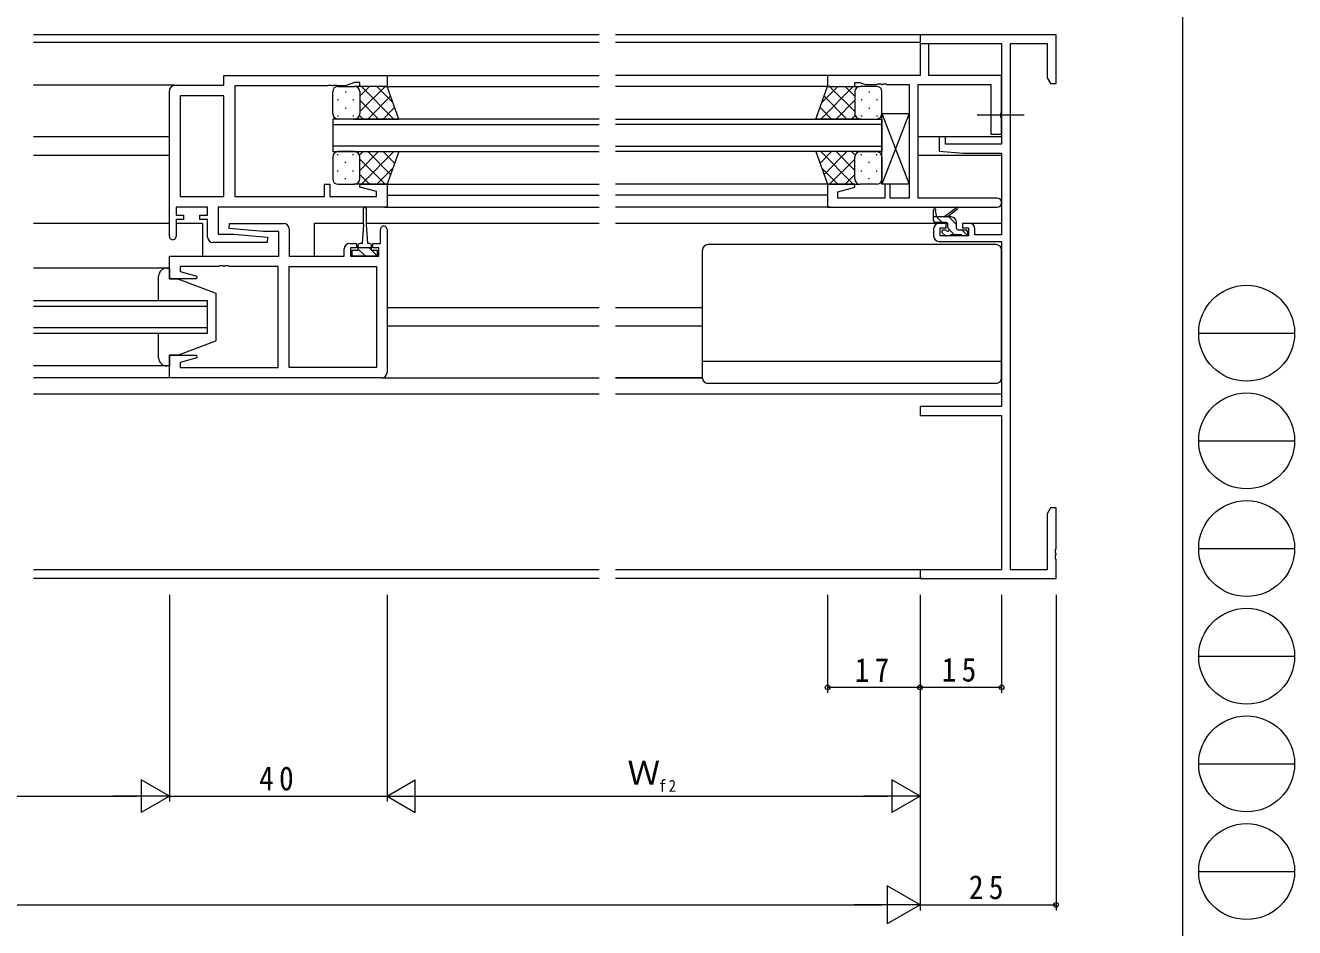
# Model space of a CAD drawing. Units: millimetres on the paper. Extents: x -420 to 373, y -297 to 267.
# Drawn here: x 139.6 to 372.9, y -182.9 to -17 of the extents above; entities that cross this region are included whole.
import ezdxf
from ezdxf.enums import TextEntityAlignment as Align

# ---------------------------------------------------------------- set-up
doc = ezdxf.new("R2010")
doc.units = ezdxf.units.MM
doc.linetypes.add('CHAIN2', pattern=[12, 9, -1, 1, -1])
for name, color, linetype, lineweight in [('0-1_YKK_ZWAK', 7, 'Continuous', 9), ('0-3_YKK_11', 7, 'Continuous', 9), ('0-4_YKK_12', 2, 'Continuous', 9), ('0-5_YKK_13', 4, 'Continuous', 9), ('0-7_YKK_D', 6, 'Continuous', 9)]:
    doc.layers.add(name, color=color, linetype=linetype, lineweight=lineweight)
doc.styles.add('ＭＳ ゴシック', font='')
doc.styles.get('ＭＳ ゴシック').set_extended_font_data('MS Gothic')

msp = doc.modelspace()

# ---------------------------------------------------------------- linework, layer by layer
at = {"layer": '0-1_YKK_ZWAK'}
for p, q in [((352.3, 264.425), (352.3, -260.575)), ((355.276, -73.591), (372.917, -73.591)), ((355.276, -93.387), (372.917, -93.387)), ((355.276, -113.183), (372.917, -113.183)), ((355.276, -132.979), (372.917, -132.979)), ((355.276, -152.775), (372.917, -152.775)), ((355.276, -172.571), (372.917, -172.571))]:
    msp.add_line(p, q, dxfattribs=at)
for centre in [(364.096, -73.591), (364.096, -93.387), (364.096, -113.183), (364.096, -132.979), (364.096, -152.775), (364.096, -172.571)]:
    msp.add_circle(centre, 8.82, dxfattribs=at)
at = {"layer": '0-3_YKK_11'}
for p, q in [((304.051, -18.709), (304.051, -20.339)), ((329.051, -18.709), (304.051, -18.709)), ((304.051, -20.339), (319.051, -20.339)), ((304.051, -20.409), (304.051, -26.209)), ((305.681, -20.409), (304.051, -20.409)), ((305.681, -26.209), (305.681, -20.409)), ((319.051, -20.339), (319.051, -38.809)), ((320.681, -20.339), (327.421, -20.339)), ((320.681, -117.079), (320.681, -20.339)), ((327.421, -20.339), (327.421, -26.618)), ((329.051, -27.709), (329.051, -18.709)), ((176.051, -26.209), (206.051, -26.209)), ((176.051, -28.009), (176.051, -26.209)), ((200.051, -27.509), (198.32, -28.139)), ((201.051, -27.509), (200.051, -27.509)), ((201.051, -28.209), (201.051, -27.509)), ((206.051, -26.209), (206.051, -28.209)), ((287.051, -26.209), (287.051, -28.209)), ((304.051, -26.209), (287.051, -26.209)), ((292.051, -27.509), (293.051, -27.509)), ((292.051, -28.209), (292.051, -27.509)), ((293.051, -27.509), (293.957, -27.839)), ((293.957, -27.839), (296.092, -27.839)), ((296.092, -27.839), (296.276, -27.719)), ((296.276, -27.719), (296.826, -27.719)), ((296.826, -27.719), (297.009, -27.839)), ((297.009, -27.839), (297.092, -27.839)), ((297.092, -27.839), (297.276, -27.719)), ((297.276, -27.719), (297.826, -27.719)), ((297.826, -27.719), (298.009, -27.839)), ((298.009, -27.839), (302.051, -27.839)), ((302.051, -27.839), (302.051, -48.779)), ((303.681, -27.839), (317.051, -27.839)), ((303.681, -48.779), (303.681, -27.839)), ((319.051, -26.209), (305.681, -26.209)), ((317.051, -27.839), (317.051, -37.009)), ((319.051, -33.05), (319.051, -26.209)), ((327.421, -26.618), (328.051, -27.709)), ((328.051, -27.709), (329.051, -27.709)), ((166.051, -55.809), (166.051, -29.009)), ((167.051, -28.009), (176.051, -28.009)), ((167.981, -29.939), (167.981, -48.479)), ((176.051, -29.939), (167.981, -29.939)), ((176.051, -48.479), (176.051, -29.939)), ((176.051, -48.479), (176.051, -29.939)), ((178.051, -28.139), (178.051, -48.479)), ((195.092, -28.139), (178.051, -28.139)), ((195.276, -28.019), (195.092, -28.139)), ((195.826, -28.019), (195.276, -28.019)), ((196.009, -28.139), (195.826, -28.019)), ((196.092, -28.139), (196.009, -28.139)), ((196.276, -28.019), (196.092, -28.139)), ((196.826, -28.019), (196.276, -28.019)), ((197.009, -28.139), (196.826, -28.019)), ((198.32, -28.139), (197.009, -28.139)), ((206.051, -28.209), (201.051, -28.209)), ((287.051, -28.209), (292.051, -28.209)), ((318.931, -33.234), (319.051, -33.05)), ((318.931, -33.784), (318.931, -33.234)), ((319.051, -33.967), (318.931, -33.784)), ((319.051, -37.009), (319.051, -33.967)), ((317.051, -37.009), (319.051, -37.009)), ((307.551, -37.509), (307.551, -40.115)), ((308.751, -37.509), (307.551, -37.509)), ((308.751, -38.809), (308.751, -37.509)), ((319.051, -38.809), (308.751, -38.809)), ((307.551, -40.115), (312.051, -40.509)), ((312.051, -40.509), (319.051, -40.509)), ((319.051, -40.509), (319.051, -55.509)), ((194.551, -46.209), (195.551, -46.209)), ((194.551, -48.479), (194.551, -46.209)), ((195.551, -46.209), (195.551, -48.479)), ((201.021, -46.731), (201.09, -46.209)), ((201.09, -46.209), (206.051, -46.209)), ((206.051, -46.209), (206.051, -50.409)), ((287.051, -46.209), (287.051, -50.409)), ((292.011, -46.209), (287.051, -46.209)), ((292.08, -46.731), (292.011, -46.209)), ((297.551, -46.209), (297.551, -48.779)), ((298.551, -46.209), (297.551, -46.209)), ((298.551, -48.779), (298.551, -46.209)), ((167.981, -48.479), (176.051, -48.479)), ((178.051, -48.479), (194.551, -48.479)), ((195.551, -48.479), (204.121, -48.479)), ((204.121, -47.562), (201.021, -46.731)), ((204.121, -48.479), (204.121, -47.562)), ((288.951, -47.57), (292.08, -46.731)), ((288.951, -48.779), (288.951, -47.57)), ((297.551, -48.779), (288.951, -48.779)), ((302.051, -48.779), (298.551, -48.779)), ((318.236, -48.779), (303.681, -48.779)), ((167.251, -50.409), (167.251, -51.909)), ((173.051, -50.409), (167.251, -50.409)), ((173.051, -51.909), (173.051, -50.409)), ((174.981, -50.409), (174.981, -55.409)), ((206.051, -50.409), (174.981, -50.409)), ((287.051, -50.409), (318.236, -50.409)), ((167.251, -51.909), (168.651, -51.909)), ((167.251, -52.709), (167.251, -55.809)), ((168.651, -52.709), (167.251, -52.709)), ((168.651, -51.909), (168.651, -52.709)), ((171.651, -51.909), (173.051, -51.909)), ((171.651, -52.709), (171.651, -51.909)), ((173.051, -52.709), (171.651, -52.709)), ((173.051, -55.909), (173.051, -52.709)), ((177.031, -54.365), (177.073, -53.409)), ((177.073, -53.409), (187.051, -53.409)), ((308.851, -53.409), (307.551, -53.409)), ((308.851, -54.209), (308.851, -53.409)), ((311.851, -53.409), (311.851, -54.209)), ((313.151, -53.409), (311.851, -53.409)), ((174.981, -55.409), (177.857, -55.409)), ((183.244, -54.909), (177.031, -54.365)), ((177.857, -55.409), (184.071, -55.953)), ((186.121, -54.909), (183.244, -54.909)), ((184.071, -55.953), (184.029, -56.909)), ((186.121, -59.409), (186.121, -54.909)), ((188.051, -54.409), (188.051, -59.409)), ((204.851, -57.109), (204.851, -54.509)), ((206.051, -54.509), (206.051, -80.809)), ((306.551, -54.409), (306.551, -55.709)), ((307.751, -54.209), (308.851, -54.209)), ((307.751, -55.709), (307.751, -54.209)), ((312.951, -55.709), (307.751, -55.709)), ((311.851, -54.209), (312.951, -54.209)), ((312.951, -54.209), (312.951, -55.709)), ((314.151, -55.509), (314.151, -54.409)), ((319.051, -55.509), (314.151, -55.509)), ((184.029, -56.909), (174.051, -56.909)), ((198.151, -59.409), (198.151, -58.109)), ((199.151, -57.109), (200.451, -57.109)), ((199.351, -57.909), (199.351, -59.409)), ((200.451, -57.909), (199.351, -57.909)), ((200.451, -57.109), (200.451, -57.909)), ((203.451, -57.109), (204.851, -57.109)), ((203.451, -57.909), (203.451, -57.109)), ((204.551, -57.909), (203.451, -57.909)), ((204.551, -59.409), (204.551, -57.909)), ((307.551, -56.709), (319.051, -56.709)), ((319.051, -56.709), (319.051, -87.079)), ((166.051, -59.409), (186.121, -59.409)), ((166.051, -63.609), (166.051, -59.409)), ((188.051, -59.409), (198.151, -59.409)), ((199.351, -59.409), (204.551, -59.409)), ((167.981, -61.339), (167.981, -62.256)), ((175.092, -61.339), (167.981, -61.339)), ((167.981, -62.256), (171.08, -63.087)), ((175.276, -61.219), (175.092, -61.339)), ((175.826, -61.219), (175.276, -61.219)), ((176.009, -61.339), (175.826, -61.219)), ((176.092, -61.339), (176.009, -61.339)), ((176.276, -61.219), (176.092, -61.339)), ((176.826, -61.219), (176.276, -61.219)), ((177.009, -61.339), (176.826, -61.219)), ((186.051, -61.339), (177.009, -61.339)), ((186.051, -79.879), (186.051, -61.339)), ((188.051, -61.339), (204.121, -61.339)), ((188.051, -79.879), (188.051, -61.339)), ((188.051, -79.879), (188.051, -61.339)), ((204.121, -61.339), (204.121, -79.879)), ((171.011, -63.609), (166.051, -63.609)), ((171.08, -63.087), (171.011, -63.609)), ((166.051, -77.609), (171.011, -77.609)), ((166.051, -81.809), (166.051, -77.609)), ((171.08, -78.131), (167.981, -78.962)), ((167.981, -78.962), (167.981, -79.879)), ((171.011, -77.609), (171.08, -78.131)), ((167.981, -79.879), (186.051, -79.879)), ((204.121, -79.879), (188.051, -79.879)), ((205.051, -81.809), (166.051, -81.809)), ((304.051, -87.079), (304.051, -88.709)), ((319.051, -87.079), (304.051, -87.079)), ((304.051, -88.709), (319.051, -88.709)), ((319.051, -88.709), (319.051, -117.079)), ((328.051, -105.709), (327.421, -106.8)), ((327.421, -106.8), (327.421, -117.079)), ((329.051, -105.709), (328.051, -105.709)), ((329.051, -113.251), (329.051, -105.709)), ((328.931, -113.434), (329.051, -113.251)), ((328.931, -113.984), (328.931, -113.434)), ((329.051, -114.167), (328.931, -113.984)), ((328.931, -114.434), (329.051, -114.251)), ((329.051, -114.251), (329.051, -114.167)), ((328.931, -114.984), (328.931, -114.434)), ((329.051, -115.167), (328.931, -114.984)), ((329.051, -118.709), (329.051, -115.167)), ((304.051, -117.079), (304.051, -118.709)), ((319.051, -117.079), (304.051, -117.079)), ((304.051, -118.709), (329.051, -118.709)), ((327.421, -117.079), (320.681, -117.079))]:
    msp.add_line(p, q, dxfattribs=at)
for centre, radius, start, end in [((167.051, -29.009), 1, 90, 179.99998), ((318.236, -49.594), 0.815, 269.99998, 90), ((187.051, -54.409), 1, 0, 89.99998), ((307.551, -54.409), 1, 90, 179.99998), ((313.151, -54.409), 1, 0, 89.99998), ((166.651, -55.809), 0.6, 179.99998, 0), ((174.051, -55.909), 1, 180, 269.99998), ((205.451, -54.509), 0.6, 359.99998, 180), ((307.551, -55.709), 1, 180, 269.99998), ((199.151, -58.109), 1, 90, 179.99998), ((205.051, -80.809), 1, 270, 359.99998)]:
    msp.add_arc(centre, radius, start, end, dxfattribs=at)
at = {"layer": '0-4_YKK_12'}
for p, q in [((245.051, -18.709), (141.051, -18.709)), ((141.051, -20.109), (245.051, -20.109)), ((304.351, -18.709), (248.051, -18.709)), ((248.051, -20.109), (304.051, -20.109)), ((205.751, -26.209), (245.051, -26.209)), ((287.351, -26.209), (248.051, -26.209)), ((167.051, -28.009), (141.051, -28.009)), ((205.551, -28.209), (245.051, -28.209)), ((287.551, -28.209), (248.051, -28.209)), ((196.051, -34.21), (196.051, -40.21)), ((245.051, -34.21), (196.051, -34.21)), ((248.051, -34.209), (297.051, -34.209)), ((297.051, -34.209), (297.051, -40.209)), ((196.051, -35.21), (245.051, -35.21)), ((297.051, -35.209), (248.051, -35.209)), ((166.051, -37.509), (141.051, -37.509)), ((245.051, -39.21), (196.051, -39.21)), ((248.051, -39.209), (297.051, -39.209)), ((319.051, -37.509), (303.681, -37.509)), ((166.051, -40.909), (141.051, -40.909)), ((196.051, -40.21), (245.051, -40.21)), ((297.051, -40.209), (248.051, -40.209)), ((319.051, -40.909), (303.681, -40.909)), ((205.551, -46.209), (245.051, -46.208)), ((287.551, -46.209), (248.051, -46.207)), ((206.051, -48.21), (245.051, -48.209)), ((287.051, -48.21), (248.051, -48.209)), ((205.551, -50.409), (245.051, -50.409)), ((287.551, -50.409), (248.051, -50.409)), ((166.051, -53.409), (141.051, -53.409)), ((172.121, -53.409), (167.251, -53.409)), ((172.121, -53.409), (172.121, -59.302)), ((192.621, -53.409), (192.621, -59.302)), ((201.701, -53.409), (192.621, -53.409)), ((245.051, -53.409), (202.186, -53.409)), ((307.551, -53.409), (248.051, -53.409)), ((319.051, -53.409), (313.151, -53.409)), ((166.051, -61.609), (141.051, -61.609)), ((173.051, -67.609), (141.051, -67.609)), ((173.051, -73.609), (173.051, -67.609)), ((141.051, -68.609), (173.051, -68.609)), ((245.051, -68.909), (206.051, -68.909)), ((264.051, -68.909), (248.051, -68.909)), ((245.051, -72.309), (206.051, -72.309)), ((264.051, -72.309), (248.051, -72.309)), ((173.051, -72.609), (141.051, -72.609)), ((141.051, -73.609), (173.051, -73.609)), ((166.051, -79.609), (141.051, -79.609)), ((166.051, -81.809), (141.051, -81.809)), ((205.051, -81.809), (245.051, -81.809)), ((248.051, -81.809), (264.051, -81.809)), ((245.051, -84.809), (141.051, -84.809)), ((319.051, -84.809), (248.051, -84.809)), ((245.051, -117.079), (141.051, -117.079)), ((245.051, -118.709), (141.051, -118.709)), ((318.751, -117.079), (248.051, -117.079)), ((304.351, -118.709), (248.051, -118.709))]:
    msp.add_line(p, q, dxfattribs=at)
at = {"layer": '0-5_YKK_13'}
for p, q in [((196.054, -33.211), (196.054, -29.211)), ((197.054, -28.211), (200.054, -28.211)), ((198.418, -29.131), (198.418, -29.331)), ((206.054, -28.211), (200.054, -28.211)), ((201.054, -30.003), (202.846, -28.211)), ((201.054, -32.832), (205.674, -28.211)), ((201.054, -29.211), (201.054, -32.811)), ((201.054, -29.611), (201.054, -33.211)), ((201.323, -28.211), (207.323, -34.211)), ((202.503, -34.211), (206.699, -30.016)), ((204.151, -28.211), (207.112, -31.172)), ((208.197, -34.211), (206.054, -28.211)), ((284.904, -34.211), (287.047, -28.211)), ((291.779, -28.211), (285.779, -34.211)), ((288.95, -28.211), (285.99, -31.172)), ((290.598, -34.211), (286.403, -30.015)), ((287.047, -28.211), (293.047, -28.211)), ((292.047, -32.832), (287.427, -28.211)), ((292.047, -30.003), (290.255, -28.211)), ((292.047, -29.211), (292.047, -32.811)), ((292.047, -29.611), (292.047, -33.211)), ((296.047, -28.211), (293.047, -28.211)), ((294.684, -29.131), (294.684, -29.331)), ((297.047, -33.211), (297.047, -29.211)), ((197.003, -30.546), (197.003, -30.746)), ((198.418, -32.161), (198.418, -32.361)), ((199.833, -30.546), (199.833, -30.746)), ((201.054, -30.772), (204.494, -34.211)), ((205.331, -34.211), (207.443, -32.1)), ((287.77, -34.211), (285.658, -32.099)), ((292.047, -30.771), (288.607, -34.211)), ((293.269, -30.546), (293.269, -30.746)), ((294.684, -32.161), (294.684, -32.361)), ((296.099, -30.546), (296.099, -30.746)), ((197.003, -33.576), (197.003, -33.776)), ((200.054, -34.211), (197.054, -34.211)), ((199.833, -33.576), (199.833, -33.776)), ((199.833, -34.211), (208.197, -34.211)), ((200.998, -33.543), (201.666, -34.211)), ((293.269, -34.211), (284.904, -34.211)), ((292.104, -33.543), (291.436, -34.211)), ((293.047, -34.211), (296.047, -34.211)), ((293.269, -33.576), (293.269, -33.776)), ((296.099, -33.576), (296.099, -33.776)), ((297.051, -46.209), (297.051, -33.209)), ((297.051, -33.209), (302.051, -33.209)), ((297.051, -33.209), (302.051, -46.209)), ((302.051, -33.209), (297.051, -46.209)), ((302.051, -33.209), (302.051, -46.209)), ((196.054, -41.21), (196.054, -45.21)), ((197.003, -40.845), (197.003, -40.645)), ((200.054, -40.21), (197.054, -40.21)), ((199.833, -40.21), (208.197, -40.21)), ((199.833, -40.845), (199.833, -40.645)), ((200.998, -40.878), (201.666, -40.21)), ((201.054, -43.649), (204.494, -40.21)), ((201.054, -44.81), (201.054, -41.21)), ((201.054, -41.589), (205.674, -46.21)), ((201.054, -45.21), (201.054, -41.61)), ((201.323, -46.21), (207.323, -40.21)), ((202.503, -40.21), (206.699, -44.405)), ((205.331, -40.21), (207.443, -42.321)), ((208.197, -40.21), (206.054, -46.21)), ((284.904, -40.209), (287.047, -46.209)), ((293.269, -40.209), (284.904, -40.209)), ((287.77, -40.209), (285.658, -42.321)), ((291.779, -46.209), (285.779, -40.209)), ((290.598, -40.209), (286.403, -44.405)), ((292.047, -41.589), (287.427, -46.209)), ((292.047, -43.649), (288.607, -40.209)), ((292.104, -40.877), (291.436, -40.209)), ((292.047, -44.809), (292.047, -41.209)), ((292.047, -45.209), (292.047, -41.609)), ((293.047, -40.209), (296.047, -40.209)), ((293.269, -40.844), (293.269, -40.644)), ((296.099, -40.844), (296.099, -40.644)), ((297.047, -41.209), (297.047, -45.209)), ((197.003, -43.875), (197.003, -43.675)), ((198.418, -42.26), (198.418, -42.06)), ((199.833, -43.875), (199.833, -43.675)), ((204.151, -46.21), (207.112, -43.249)), ((288.95, -46.209), (285.99, -43.249)), ((293.269, -43.874), (293.269, -43.674)), ((294.684, -42.259), (294.684, -42.059)), ((296.099, -43.874), (296.099, -43.674)), ((197.054, -46.21), (200.054, -46.21)), ((198.418, -45.29), (198.418, -45.09)), ((206.054, -46.21), (200.054, -46.21)), ((201.054, -44.418), (202.846, -46.21)), ((287.047, -46.209), (293.047, -46.209)), ((292.047, -44.418), (290.255, -46.209)), ((296.047, -46.209), (293.047, -46.209)), ((294.684, -45.289), (294.684, -45.089)), ((302.051, -46.209), (297.051, -46.209)), ((201.701, -53.609), (201.701, -50.659)), ((202.201, -50.659), (202.201, -53.609)), ((306.551, -52.909), (306.551, -50.91)), ((306.851, -51.083), (307.049, -52.209)), ((308.451, -52.209), (310.669, -50.526)), ((309.051, -52.209), (310.87, -50.808)), ((201.701, -53.609), (201.451, -57.109)), ((202.201, -53.609), (202.451, -57.109)), ((309.751, -52.209), (306.551, -52.209)), ((308.851, -53.209), (306.851, -53.209)), ((308.095, -53.209), (307.095, -52.209)), ((309.151, -54.148), (309.151, -53.509)), ((310.751, -53.62), (309.34, -52.209)), ((310.751, -54.309), (310.751, -53.209)), ((308.639, -55.621), (308.139, -55.121)), ((308.351, -54.609), (308.69, -54.609)), ((309.451, -55.709), (308.851, -55.709)), ((309.283, -54.397), (309.202, -54.316)), ((310.395, -55.509), (309.363, -54.477)), ((311.751, -55.509), (309.651, -55.509)), ((311.051, -54.609), (312.451, -54.609)), ((312.703, -55.572), (311.74, -54.609)), ((312.451, -55.709), (311.951, -55.709)), ((312.751, -54.909), (312.751, -55.409)), ((199.651, -58.309), (200.701, -58.309)), ((199.651, -59.409), (199.651, -58.309)), ((200.701, -57.509), (200.701, -58.309)), ((200.701, -57.809), (203.201, -57.809)), ((201.951, -59.318), (200.701, -58.068)), ((201.451, -57.109), (201.101, -57.109)), ((202.801, -57.109), (202.451, -57.109)), ((204.251, -59.373), (202.687, -57.809)), ((203.201, -58.309), (203.201, -57.509)), ((203.201, -58.309), (204.251, -58.309)), ((204.251, -58.309), (204.251, -59.409)), ((264.051, -81.809), (264.051, -58.309)), ((318.051, -57.309), (265.051, -57.309)), ((319.051, -81.809), (319.051, -58.309)), ((199.797, -59.409), (199.651, -59.263)), ((204.251, -59.409), (199.651, -59.409)), ((202.042, -59.409), (201.951, -59.318)), ((165.551, -61.609), (166.051, -61.609)), ((166.051, -61.609), (166.051, -63.609)), ((164.051, -67.609), (164.051, -63.109)), ((166.051, -63.609), (167.551, -63.609)), ((167.551, -63.609), (174.551, -66.209)), ((174.551, -66.209), (174.551, -75.009)), ((164.051, -78.109), (164.051, -73.609)), ((167.551, -77.609), (174.551, -75.009)), ((166.051, -77.609), (166.051, -79.609)), ((167.551, -77.609), (166.051, -77.609)), ((319.051, -78.769), (264.051, -78.769)), ((166.051, -79.609), (165.551, -79.609)), ((264.051, -81.808), (248.051, -81.808)), ((318.051, -82.809), (265.051, -82.809))]:
    msp.add_line(p, q, dxfattribs=at)
at = {"layer": '0-5_YKK_13', "linetype": 'CHAIN2'}
msp.add_line((323.181, -33.509), (314.551, -33.509), dxfattribs=at)
at = {"layer": '0-5_YKK_13'}
for centre, radius, start, end in [((197.054, -29.211), 1, 90, 180), ((200.054, -29.211), 1, 0, 90), ((200.054, -29.211), 1, 0, 90), ((293.047, -29.211), 1, 89.99998, 179.99998), ((293.047, -29.211), 1, 89.99998, 179.99998), ((296.047, -29.211), 1, 359.99998, 89.99998), ((197.054, -33.211), 1, 180, 270), ((200.054, -33.211), 1, 270, 0), ((200.054, -33.211), 1, 270, 0), ((293.047, -33.211), 1, 179.99998, 269.99998), ((293.047, -33.211), 1, 179.99998, 269.99998), ((296.047, -33.211), 1, 269.99998, 359.99998), ((197.054, -41.21), 1, 90, 180), ((200.054, -41.21), 1, 0, 90), ((200.054, -41.21), 1, 0, 90), ((293.047, -41.209), 1, 89.99998, 179.99998), ((293.047, -41.209), 1, 89.99998, 179.99998), ((296.047, -41.209), 1, 359.99998, 89.99998), ((197.054, -45.21), 1, 180, 270), ((200.054, -45.21), 1, 270, 0), ((200.054, -45.21), 1, 270, 0), ((293.047, -45.209), 1, 179.99998, 269.99998), ((293.047, -45.209), 1, 179.99998, 269.99998), ((296.047, -45.209), 1, 269.99998, 359.99998), ((201.951, -50.659), 0.25, 0, 180), ((306.751, -50.91), 0.2, 300, 180), ((310.851, -50.609), 0.2, 275.58287, 155.58287), ((306.851, -52.909), 0.3, 180, 270), ((308.851, -53.509), 0.3, 0, 90), ((309.751, -53.209), 1, 0, 90), ((308.351, -54.909), 0.3, 90, 225), ((308.851, -55.409), 0.3, 225, 270), ((308.69, -54.909), 0.3, 33.05573, 90), ((309.151, -54.609), 0.25, 213.05573, 56.94426), ((309.451, -54.148), 0.3, 180, 236.94426), ((309.451, -55.509), 0.2, 270, 0), ((311.051, -54.309), 0.3, 180, 270), ((311.951, -55.509), 0.2, 180, 270), ((312.451, -54.909), 0.3, 0, 90), ((312.451, -55.409), 0.3, 270, 0), ((201.101, -57.509), 0.4, 90, 180), ((202.801, -57.509), 0.4, 0, 90), ((265.051, -58.309), 1, 90, 180), ((318.051, -58.309), 1, 0, 90), ((165.551, -63.109), 1.5, 90, 180), ((165.551, -78.109), 1.5, 180, 270), ((265.051, -81.809), 1, 180, 270), ((318.051, -81.809), 1, 270, 0)]:
    msp.add_arc(centre, radius, start, end, dxfattribs=at)
at = {"layer": '0-7_YKK_D'}
for p, q in [((166.051, -121.709), (166.051, -159.709)), ((166.051, -121.709), (166.051, -159.709)), ((206.051, -121.709), (206.051, -159.709)), ((206.051, -121.709), (206.051, -159.709)), ((287.051, -121.709), (287.051, -139.709)), ((304.051, -121.709), (304.051, -179.709)), ((304.051, -121.709), (304.051, -159.709)), ((304.051, -121.709), (304.051, -139.709)), ((304.051, -121.709), (304.051, -139.709)), ((304.051, -121.709), (304.051, -179.709)), ((319.051, -121.709), (319.051, -139.709)), ((329.051, -121.709), (329.051, -179.709)), ((304.051, -138.709), (287.051, -138.709)), ((319.051, -138.709), (304.051, -138.709)), ((160.855, -155.709), (160.855, -161.709)), ((166.051, -158.709), (160.855, -155.709)), ((206.051, -158.709), (211.247, -155.709)), ((211.247, -161.709), (211.247, -155.709)), ((298.855, -155.709), (298.855, -161.709)), ((304.051, -158.709), (298.855, -155.709)), ((-38.949, -158.709), (160.051, -158.709)), ((166.051, -158.709), (155.658, -158.709)), ((166.051, -158.709), (160.855, -161.709)), ((166.051, -158.709), (206.051, -158.709)), ((206.051, -158.709), (216.443, -158.709)), ((206.051, -158.709), (211.247, -161.709)), ((212.051, -158.709), (298.051, -158.709)), ((304.051, -158.709), (293.658, -158.709)), ((304.051, -158.709), (298.855, -161.709)), ((297.988, -175.209), (297.988, -182.209)), ((304.051, -178.709), (297.988, -175.209)), ((-175.949, -178.709), (297.051, -178.709)), ((304.051, -178.709), (291.926, -178.709)), ((304.051, -178.709), (297.988, -182.209)), ((304.051, -178.709), (329.051, -178.709))]:
    msp.add_line(p, q, dxfattribs=at)
for centre in [(287.051, -138.709), (304.051, -138.709), (304.051, -138.709), (319.051, -138.709), (329.051, -178.709)]:
    msp.add_circle(centre, 0.425, dxfattribs=at)

# ---------------------------------------------------------------- texts
at = {"layer": '0-7_YKK_D', "color": 3, "style": 'ＭＳ ゴシック'}
msp.add_text('Ｗ', height=4.399, dxfattribs=at).set_placement((250.251, -157.909), align=Align.BOTTOM_LEFT)
at = {"layer": '0-7_YKK_D', "color": 3, "char_height": 4.399, "attachment_point": 7, "style": 'ＭＳ ゴシック'}
for s, insert in [('\\T1.36;\\W0.9;17', (292.031, -137.709)), ('\\T1.36;\\W0.9;15', (308.031, -137.709)), ('\\T1.36;\\W0.9;40', (182.531, -157.709)), ('\\T1.36;\\W0.9;25', (313.031, -177.709))]:
    msp.add_mtext(s, dxfattribs=dict(at, insert=insert))
at = {"layer": '0-7_YKK_D', "color": 7, "insert": (256.011, -157.909), "char_height": 2.199, "attachment_point": 7, "style": 'ＭＳ ゴシック'}
msp.add_mtext('\\T1.36;\\W0.9;f2', dxfattribs=at)

doc.saveas('drawing.dxf')
